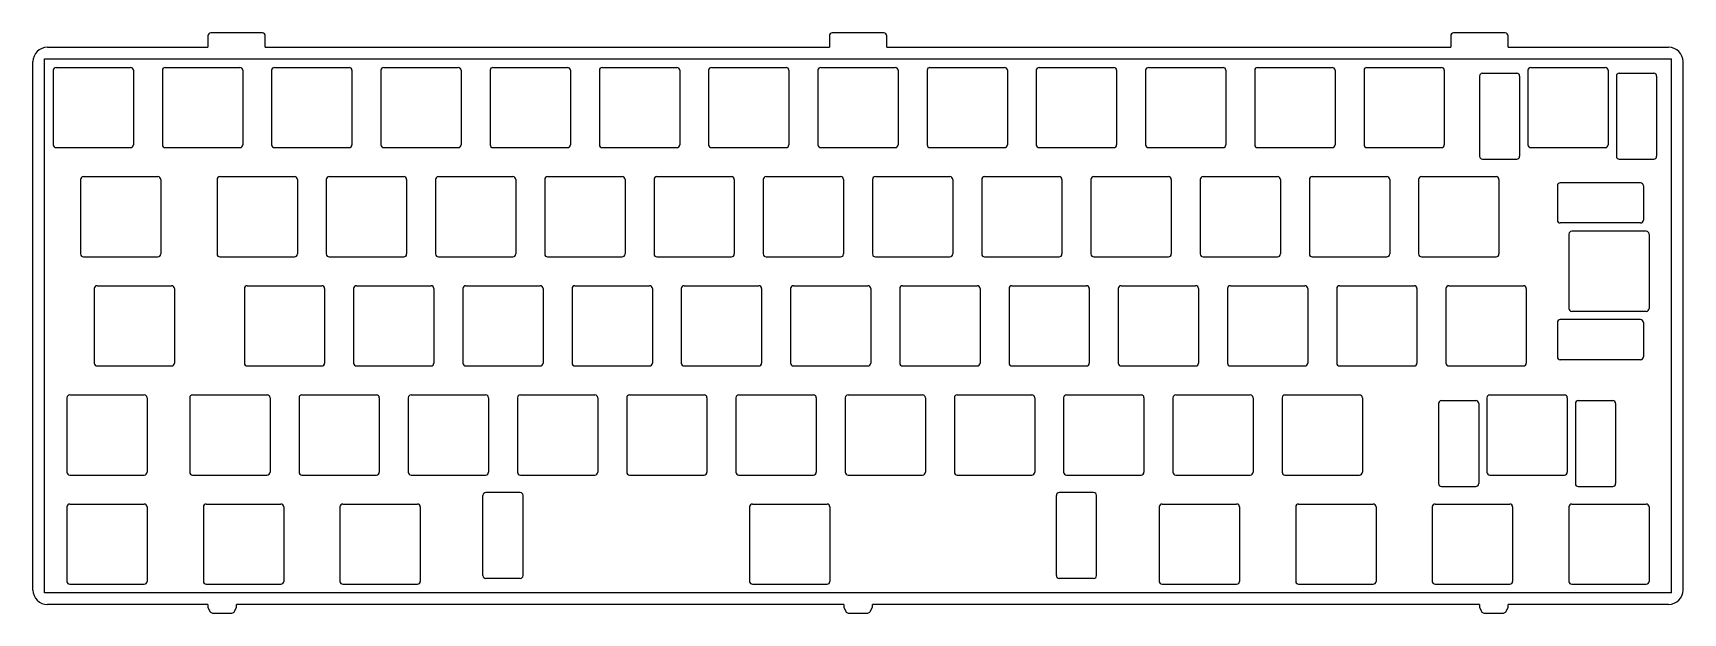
# Model space of a CAD drawing. Header units: millimetres. Extents: x -1 to 287, y -98 to 4.
import ezdxf

# ---------------------------------------------------------------- set-up
doc = ezdxf.new("R2010")
doc.units = ezdxf.units.MM
doc.layers.get('0').update_dxf_attribs({"linetype": 'CONTINUOUS', "lineweight": 25, "true_color": 0xffffff})
doc.layers.add('pcb', color=6, linetype='CONTINUOUS', lineweight=25, true_color=0xff00ff)

msp = doc.modelspace()

# ---------------------------------------------------------------- linework, layer by layer
for p, q in [((29.5, 3), (29.5, 1)), ((39, 3.5), (30, 3.5)), ((39.5, 1), (39.5, 3)), ((137.88, 3), (137.88, 1)), ((147.38, 3.5), (138.38, 3.5)), ((147.88, 1), (147.88, 3)), ((246.25, 3), (246.25, 1)), ((255.75, 3.5), (246.75, 3.5)), ((256.25, 1), (256.25, 3)), ((1.5, 1), (29.5, 1)), ((-1, -93.75), (-1, -1.5)), ((3.02, -2.52), (16.02, -2.52)), ((22.07, -2.52), (35.08, -2.52)), ((41.12, -2.52), (54.12, -2.52)), ((60.17, -2.52), (73.17, -2.52)), ((79.22, -2.52), (92.22, -2.52)), ((98.28, -2.52), (111.28, -2.52)), ((117.33, -2.52), (130.32, -2.52)), ((136.38, -2.52), (149.38, -2.52)), ((155.43, -2.52), (168.43, -2.52)), ((174.47, -2.52), (187.47, -2.52)), ((193.53, -2.52), (206.53, -2.52)), ((212.57, -2.52), (225.57, -2.52)), ((231.62, -2.52), (244.62, -2.52)), ((260.2, -2.52), (273.2, -2.52)), ((286.75, -93.75), (286.75, -1.5)), ((2.52, -3.02), (2.52, -16.02)), ((16.52, -3.02), (16.52, -16.02)), ((21.57, -3.02), (21.57, -16.02)), ((35.58, -3.02), (35.58, -16.02)), ((40.62, -3.02), (40.62, -16.02)), ((54.62, -3.02), (54.62, -16.02)), ((59.67, -3.02), (59.67, -16.02)), ((73.67, -3.02), (73.67, -16.02)), ((78.72, -3.02), (78.72, -16.02)), ((92.72, -3.02), (92.72, -16.02)), ((97.78, -3.02), (97.78, -16.02)), ((111.78, -3.02), (111.78, -16.02)), ((116.83, -3.02), (116.83, -16.02)), ((130.82, -3.02), (130.82, -16.02)), ((135.88, -3.02), (135.88, -16.02)), ((149.88, -3.02), (149.88, -16.02)), ((154.93, -3.02), (154.93, -16.02)), ((168.93, -3.02), (168.93, -16.02)), ((173.97, -3.02), (173.97, -16.02)), ((187.97, -3.02), (187.97, -16.02)), ((193.03, -3.02), (193.03, -16.02)), ((207.03, -3.02), (207.03, -16.02)), ((212.07, -3.02), (212.07, -16.02)), ((226.07, -3.02), (226.07, -16.02)), ((231.12, -3.02), (231.12, -16.02)), ((245.12, -3.02), (245.12, -16.02)), ((251.26, -4.03), (251.26, -18.02)), ((251.76, -3.52), (257.76, -3.52)), ((258.26, -4.03), (258.26, -18.02)), ((259.7, -3.02), (259.7, -16.02)), ((273.7, -3.02), (273.7, -16.02)), ((275.14, -4.03), (275.14, -18.02)), ((275.64, -3.52), (281.64, -3.52)), ((282.14, -4.03), (282.14, -18.02)), ((3.02, -16.52), (16.02, -16.52)), ((22.07, -16.52), (35.08, -16.52)), ((41.12, -16.52), (54.12, -16.52)), ((60.17, -16.52), (73.17, -16.52)), ((79.22, -16.52), (92.22, -16.52)), ((98.28, -16.52), (111.28, -16.52)), ((117.33, -16.52), (130.32, -16.52)), ((136.38, -16.52), (149.38, -16.52)), ((155.43, -16.52), (168.43, -16.52)), ((174.47, -16.52), (187.47, -16.52)), ((193.53, -16.52), (206.53, -16.52)), ((212.57, -16.52), (225.57, -16.52)), ((231.62, -16.52), (244.62, -16.52)), ((260.2, -16.52), (273.2, -16.52)), ((251.76, -18.52), (257.76, -18.52)), ((275.64, -18.52), (281.64, -18.52)), ((7.29, -22.07), (7.29, -35.08)), ((7.79, -21.57), (20.79, -21.57)), ((21.29, -22.07), (21.29, -35.08)), ((31.1, -22.07), (31.1, -35.08)), ((31.6, -21.57), (44.6, -21.57)), ((45.1, -22.07), (45.1, -35.08)), ((50.15, -22.07), (50.15, -35.08)), ((50.65, -21.57), (63.65, -21.57)), ((64.15, -22.07), (64.15, -35.08)), ((69.2, -22.07), (69.2, -35.08)), ((69.7, -21.57), (82.7, -21.57)), ((83.2, -22.07), (83.2, -35.08)), ((88.25, -22.07), (88.25, -35.08)), ((88.75, -21.57), (101.75, -21.57)), ((102.25, -22.07), (102.25, -35.08)), ((107.3, -22.07), (107.3, -35.08)), ((107.8, -21.57), (120.8, -21.57)), ((121.3, -22.07), (121.3, -35.08)), ((126.35, -22.07), (126.35, -35.08)), ((126.85, -21.57), (139.85, -21.57)), ((140.35, -22.07), (140.35, -35.08)), ((145.4, -22.07), (145.4, -35.08)), ((145.9, -21.57), (158.9, -21.57)), ((159.4, -22.07), (159.4, -35.08)), ((164.45, -22.07), (164.45, -35.08)), ((164.95, -21.57), (177.95, -21.57)), ((178.45, -22.07), (178.45, -35.08)), ((183.5, -22.07), (183.5, -35.08)), ((184, -21.57), (197, -21.57)), ((197.5, -22.07), (197.5, -35.08)), ((202.55, -22.07), (202.55, -35.08)), ((203.05, -21.57), (216.05, -21.57)), ((216.55, -22.07), (216.55, -35.08)), ((221.6, -22.07), (221.6, -35.08)), ((222.1, -21.57), (235.1, -21.57)), ((235.6, -22.07), (235.6, -35.08)), ((240.65, -22.07), (240.65, -35.08)), ((241.15, -21.57), (254.15, -21.57)), ((254.65, -22.07), (254.65, -35.08)), ((279.34, -22.66), (265.34, -22.66)), ((264.84, -23.16), (264.84, -29.16)), ((279.84, -23.16), (279.84, -29.16)), ((279.34, -29.66), (265.34, -29.66)), ((266.84, -31.6), (266.84, -44.6)), ((280.34, -31.1), (267.34, -31.1)), ((280.84, -31.6), (280.84, -44.6)), ((7.79, -35.58), (20.79, -35.58)), ((31.6, -35.58), (44.6, -35.58)), ((50.65, -35.58), (63.65, -35.58)), ((69.7, -35.58), (82.7, -35.58)), ((88.75, -35.58), (101.75, -35.58)), ((107.8, -35.58), (120.8, -35.58)), ((126.85, -35.58), (139.85, -35.58)), ((145.9, -35.58), (158.9, -35.58)), ((164.95, -35.58), (177.95, -35.58)), ((184, -35.58), (197, -35.58)), ((203.05, -35.58), (216.05, -35.58)), ((222.1, -35.58), (235.1, -35.58)), ((241.15, -35.58), (254.15, -35.58)), ((9.67, -41.12), (9.67, -54.12)), ((10.17, -40.62), (23.17, -40.62)), ((23.67, -41.12), (23.67, -54.12)), ((35.86, -41.12), (35.86, -54.12)), ((36.36, -40.62), (49.36, -40.62)), ((49.86, -41.12), (49.86, -54.12)), ((54.91, -41.12), (54.91, -54.12)), ((55.41, -40.62), (68.41, -40.62)), ((68.91, -41.12), (68.91, -54.12)), ((73.96, -41.12), (73.96, -54.12)), ((74.46, -40.62), (87.46, -40.62)), ((87.96, -41.12), (87.96, -54.12)), ((93.01, -41.12), (93.01, -54.12)), ((93.51, -40.62), (106.51, -40.62)), ((107.01, -41.12), (107.01, -54.12)), ((112.06, -41.12), (112.06, -54.12)), ((112.56, -40.62), (125.56, -40.62)), ((126.06, -41.12), (126.06, -54.12)), ((131.11, -41.12), (131.11, -54.12)), ((131.61, -40.62), (144.61, -40.62)), ((145.11, -41.12), (145.11, -54.12)), ((150.16, -41.12), (150.16, -54.12)), ((150.66, -40.62), (163.66, -40.62)), ((164.16, -41.12), (164.16, -54.12)), ((169.21, -41.12), (169.21, -54.12)), ((169.71, -40.62), (182.71, -40.62)), ((183.21, -41.12), (183.21, -54.12)), ((188.26, -41.12), (188.26, -54.12)), ((188.76, -40.62), (201.76, -40.62)), ((202.26, -41.12), (202.26, -54.12)), ((207.31, -41.12), (207.31, -54.12)), ((207.81, -40.62), (220.81, -40.62)), ((221.31, -41.12), (221.31, -54.12)), ((226.36, -41.12), (226.36, -54.12)), ((226.86, -40.62), (239.86, -40.62)), ((240.36, -41.12), (240.36, -54.12)), ((245.41, -41.12), (245.41, -54.12)), ((245.91, -40.62), (258.91, -40.62)), ((259.41, -41.12), (259.41, -54.12)), ((280.34, -45.1), (267.34, -45.1)), ((264.84, -47.04), (264.84, -53.04)), ((279.34, -46.54), (265.34, -46.54)), ((279.84, -47.04), (279.84, -53.04)), ((10.17, -54.62), (23.17, -54.62)), ((36.36, -54.62), (49.36, -54.62)), ((55.41, -54.62), (68.41, -54.62)), ((74.46, -54.62), (87.46, -54.62)), ((93.51, -54.62), (106.51, -54.62)), ((112.56, -54.62), (125.56, -54.62)), ((131.61, -54.62), (144.61, -54.62)), ((150.66, -54.62), (163.66, -54.62)), ((169.71, -54.62), (182.71, -54.62)), ((188.76, -54.62), (201.76, -54.62)), ((207.81, -54.62), (220.81, -54.62)), ((226.86, -54.62), (239.86, -54.62)), ((245.91, -54.62), (258.91, -54.62)), ((279.34, -53.54), (265.34, -53.54)), ((4.91, -60.17), (4.91, -73.17)), ((5.41, -59.67), (18.41, -59.67)), ((18.91, -60.17), (18.91, -73.17)), ((26.34, -60.17), (26.34, -73.17)), ((26.84, -59.67), (39.84, -59.67)), ((40.34, -60.17), (40.34, -73.17)), ((45.39, -60.17), (45.39, -73.17)), ((45.89, -59.67), (58.89, -59.67)), ((59.39, -60.17), (59.39, -73.17)), ((64.44, -60.17), (64.44, -73.17)), ((64.94, -59.67), (77.94, -59.67)), ((78.44, -60.17), (78.44, -73.17)), ((83.49, -60.17), (83.49, -73.17)), ((83.99, -59.67), (96.99, -59.67)), ((97.49, -60.17), (97.49, -73.17)), ((102.54, -60.17), (102.54, -73.17)), ((103.04, -59.67), (116.04, -59.67)), ((116.54, -60.17), (116.54, -73.17)), ((121.59, -60.17), (121.59, -73.17)), ((122.09, -59.67), (135.09, -59.67)), ((135.59, -60.17), (135.59, -73.17)), ((140.64, -60.17), (140.64, -73.17)), ((141.14, -59.67), (154.14, -59.67)), ((154.64, -60.17), (154.64, -73.17)), ((159.69, -60.17), (159.69, -73.17)), ((160.19, -59.67), (173.19, -59.67)), ((173.69, -60.17), (173.69, -73.17)), ((178.74, -60.17), (178.74, -73.17)), ((179.24, -59.67), (192.24, -59.67)), ((192.74, -60.17), (192.74, -73.17)), ((197.79, -60.17), (197.79, -73.17)), ((198.29, -59.67), (211.29, -59.67)), ((211.79, -60.17), (211.79, -73.17)), ((216.84, -60.17), (216.84, -73.17)), ((217.34, -59.67), (230.34, -59.67)), ((230.84, -60.17), (230.84, -73.17)), ((252.56, -60.17), (252.56, -73.17)), ((253.06, -59.67), (266.06, -59.67)), ((266.56, -60.17), (266.56, -73.17)), ((244.12, -61.17), (244.12, -75.17)), ((244.62, -60.67), (250.62, -60.67)), ((251.12, -61.17), (251.12, -75.17)), ((267.99, -61.17), (267.99, -75.17)), ((268.49, -60.67), (274.49, -60.67)), ((274.99, -61.17), (274.99, -75.17)), ((5.41, -73.67), (18.41, -73.67)), ((26.84, -73.67), (39.84, -73.67)), ((45.89, -73.67), (58.89, -73.67)), ((64.94, -73.67), (77.94, -73.67)), ((83.99, -73.67), (96.99, -73.67)), ((103.04, -73.67), (116.04, -73.67)), ((122.09, -73.67), (135.09, -73.67)), ((141.14, -73.67), (154.14, -73.67)), ((160.19, -73.67), (173.19, -73.67)), ((179.24, -73.67), (192.24, -73.67)), ((198.29, -73.67), (211.29, -73.67)), ((217.34, -73.67), (230.34, -73.67)), ((253.06, -73.67), (266.06, -73.67)), ((77.47, -91.22), (77.47, -77.22)), ((83.97, -76.72), (77.97, -76.72)), ((84.47, -91.22), (84.47, -77.22)), ((177.47, -91.22), (177.47, -77.22)), ((183.97, -76.72), (177.97, -76.72)), ((184.47, -91.22), (184.47, -77.22)), ((244.62, -75.67), (250.62, -75.67)), ((268.49, -75.67), (274.49, -75.67)), ((4.91, -79.22), (4.91, -92.22)), ((5.41, -78.72), (18.41, -78.72)), ((18.91, -79.22), (18.91, -92.22)), ((28.72, -79.22), (28.72, -92.22)), ((29.22, -78.72), (42.22, -78.72)), ((42.72, -79.22), (42.72, -92.22)), ((52.53, -79.22), (52.53, -92.22)), ((53.03, -78.72), (66.03, -78.72)), ((66.53, -79.22), (66.53, -92.22)), ((123.97, -79.22), (123.97, -92.22)), ((124.47, -78.72), (137.47, -78.72)), ((137.97, -79.22), (137.97, -92.22)), ((195.41, -79.22), (195.41, -92.22)), ((195.91, -78.72), (208.91, -78.72)), ((209.41, -79.22), (209.41, -92.22)), ((219.22, -79.22), (219.22, -92.22)), ((219.72, -78.72), (232.72, -78.72)), ((233.22, -79.22), (233.22, -92.22)), ((243.03, -79.22), (243.03, -92.22)), ((243.53, -78.72), (256.53, -78.72)), ((257.03, -79.22), (257.03, -92.22)), ((266.84, -79.22), (266.84, -92.22)), ((267.34, -78.72), (280.34, -78.72)), ((280.84, -79.22), (280.84, -92.22)), ((83.97, -91.72), (77.97, -91.72)), ((183.97, -91.72), (177.97, -91.72)), ((5.41, -92.72), (18.41, -92.72)), ((29.22, -92.72), (42.22, -92.72)), ((53.03, -92.72), (66.03, -92.72)), ((124.47, -92.72), (137.47, -92.72)), ((195.91, -92.72), (208.91, -92.72)), ((219.72, -92.72), (232.72, -92.72)), ((243.53, -92.72), (256.53, -92.72)), ((267.34, -92.72), (280.34, -92.72)), ((29.5, -96.25), (1.5, -96.25)), ((29.5, -96.25), (29.5, -96.75)), ((29.5, -96.75), (29.86, -97.48)), ((30.31, -97.75), (33.69, -97.75)), ((34.14, -97.48), (34.5, -96.75)), ((34.5, -96.75), (34.5, -96.25)), ((140.38, -96.25), (140.38, -96.75)), ((140.38, -96.75), (140.74, -97.47)), ((141.18, -97.75), (144.57, -97.75)), ((145.01, -97.47), (145.38, -96.75)), ((145.38, -96.75), (145.38, -96.25)), ((251.25, -96.25), (251.25, -96.75)), ((251.25, -96.75), (251.61, -97.47)), ((252.06, -97.75), (255.44, -97.75)), ((255.89, -97.47), (256.25, -96.75)), ((256.25, -96.75), (256.25, -96.25))]:
    msp.add_line(p, q)
at = {"color": 0}
for p, q in [((39.5, 1), (137.88, 1)), ((147.88, 1), (246.25, 1)), ((256.25, 1), (284.25, 1)), ((29.5, -96.25), (29.5, -96.25)), ((34.5, -96.25), (34.5, -96.25)), ((140.38, -96.25), (34.5, -96.25)), ((140.38, -96.25), (140.38, -96.25)), ((145.38, -96.25), (145.38, -96.25)), ((251.25, -96.25), (145.38, -96.25)), ((284.25, -96.25), (256.25, -96.25))]:
    msp.add_line(p, q, dxfattribs=at)
for centre, radius, start, end in [((30, 3), 0.5, 90, 180), ((39, 3), 0.5, 0, 90), ((138.38, 3), 0.5, 90, 180), ((147.38, 3), 0.5, 0, 90), ((246.75, 3), 0.5, 90, 180), ((255.75, 3), 0.5, 0, 90), ((1.5, -1.5), 2.5, 90, 180), ((284.25, -1.5), 2.5, 360, 90), ((3.02, -3.02), 0.5, 90, 180), ((16.02, -3.02), 0.5, 0, 90), ((22.07, -3.02), 0.5, 90, 180), ((35.08, -3.02), 0.5, 0, 90), ((41.12, -3.02), 0.5, 90, 180), ((54.12, -3.02), 0.5, 0, 90), ((60.17, -3.02), 0.5, 90, 180), ((73.17, -3.02), 0.5, 0, 90), ((79.22, -3.02), 0.5, 90, 180), ((92.22, -3.02), 0.5, 0, 90), ((98.28, -3.02), 0.5, 90, 180), ((111.28, -3.02), 0.5, 0, 90), ((117.33, -3.02), 0.5, 90, 180), ((130.32, -3.02), 0.5, 0, 90), ((136.38, -3.02), 0.5, 90, 180), ((149.38, -3.02), 0.5, 0, 90), ((155.43, -3.02), 0.5, 90, 180), ((168.43, -3.02), 0.5, 0, 90), ((174.47, -3.02), 0.5, 90, 180), ((187.47, -3.02), 0.5, 0, 90), ((193.53, -3.02), 0.5, 90, 180), ((206.53, -3.02), 0.5, 0, 90), ((212.57, -3.02), 0.5, 90, 180), ((225.57, -3.02), 0.5, 0, 90), ((231.62, -3.02), 0.5, 90, 180), ((244.62, -3.02), 0.5, 0, 90), ((260.2, -3.02), 0.5, 90, 180), ((273.2, -3.02), 0.5, 0, 90), ((251.76, -4.03), 0.5, 90, 180), ((257.76, -4.03), 0.5, 0, 90), ((275.64, -4.03), 0.5, 90, 180), ((281.64, -4.03), 0.5, 0, 90), ((3.02, -16.02), 0.5, 180, 270), ((16.02, -16.02), 0.5, 270, 0), ((22.07, -16.02), 0.5, 180, 270), ((35.08, -16.02), 0.5, 270, 0), ((41.12, -16.02), 0.5, 180, 270), ((54.12, -16.02), 0.5, 270, 0), ((60.17, -16.02), 0.5, 180, 270), ((73.17, -16.02), 0.5, 270, 0), ((79.22, -16.02), 0.5, 180, 270), ((92.22, -16.02), 0.5, 270, 0), ((98.28, -16.02), 0.5, 180, 270), ((111.28, -16.02), 0.5, 270, 0), ((117.33, -16.02), 0.5, 180, 270), ((130.32, -16.02), 0.5, 270, 0), ((136.38, -16.02), 0.5, 180, 270), ((149.38, -16.02), 0.5, 270, 0), ((155.43, -16.02), 0.5, 180, 270), ((168.43, -16.02), 0.5, 270, 0), ((174.47, -16.02), 0.5, 180, 270), ((187.47, -16.02), 0.5, 270, 0), ((193.53, -16.02), 0.5, 180, 270), ((206.53, -16.02), 0.5, 270, 0), ((212.57, -16.02), 0.5, 180, 270), ((225.57, -16.02), 0.5, 270, 0), ((231.62, -16.02), 0.5, 180, 270), ((244.62, -16.02), 0.5, 270, 0), ((260.2, -16.02), 0.5, 180, 270), ((273.2, -16.02), 0.5, 270, 0), ((251.76, -18.02), 0.5, 180, 270), ((257.76, -18.02), 0.5, 270, 0), ((275.64, -18.02), 0.5, 180, 270), ((281.64, -18.02), 0.5, 270, 0), ((7.79, -22.07), 0.5, 90, 180), ((20.79, -22.07), 0.5, 0, 90), ((31.6, -22.07), 0.5, 90, 180), ((44.6, -22.07), 0.5, 0, 90), ((50.65, -22.07), 0.5, 90, 180), ((63.65, -22.07), 0.5, 0, 90), ((69.7, -22.07), 0.5, 90, 180), ((82.7, -22.07), 0.5, 0, 90), ((88.75, -22.07), 0.5, 90, 180), ((101.75, -22.07), 0.5, 0, 90), ((107.8, -22.07), 0.5, 90, 180), ((120.8, -22.07), 0.5, 0, 90), ((126.85, -22.07), 0.5, 90, 180), ((139.85, -22.07), 0.5, 0, 90), ((145.9, -22.07), 0.5, 90, 180), ((158.9, -22.07), 0.5, 0, 90), ((164.95, -22.07), 0.5, 90, 180), ((177.95, -22.07), 0.5, 0, 90), ((184, -22.07), 0.5, 90, 180), ((197, -22.07), 0.5, 0, 90), ((203.05, -22.07), 0.5, 90, 180), ((216.05, -22.07), 0.5, 0, 90), ((222.1, -22.07), 0.5, 90, 180), ((235.1, -22.07), 0.5, 0, 90), ((241.15, -22.07), 0.5, 90, 180), ((254.15, -22.07), 0.5, 0, 90), ((265.34, -23.16), 0.5, 90, 180), ((279.34, -23.16), 0.5, 0, 90), ((265.34, -29.16), 0.5, 180, 270), ((267.34, -31.6), 0.5, 90, 180), ((279.34, -29.16), 0.5, 270, 0), ((280.34, -31.6), 0.5, 0, 90), ((7.79, -35.08), 0.5, 180, 270), ((20.79, -35.08), 0.5, 270, 0), ((31.6, -35.08), 0.5, 180, 270), ((44.6, -35.08), 0.5, 270, 0), ((50.65, -35.08), 0.5, 180, 270), ((63.65, -35.08), 0.5, 270, 0), ((69.7, -35.08), 0.5, 180, 270), ((82.7, -35.08), 0.5, 270, 0), ((88.75, -35.08), 0.5, 180, 270), ((101.75, -35.08), 0.5, 270, 0), ((107.8, -35.08), 0.5, 180, 270), ((120.8, -35.08), 0.5, 270, 0), ((126.85, -35.08), 0.5, 180, 270), ((139.85, -35.08), 0.5, 270, 0), ((145.9, -35.08), 0.5, 180, 270), ((158.9, -35.08), 0.5, 270, 0), ((164.95, -35.08), 0.5, 180, 270), ((177.95, -35.08), 0.5, 270, 0), ((184, -35.08), 0.5, 180, 270), ((197, -35.08), 0.5, 270, 0), ((203.05, -35.08), 0.5, 180, 270), ((216.05, -35.08), 0.5, 270, 0), ((222.1, -35.08), 0.5, 180, 270), ((235.1, -35.08), 0.5, 270, 0), ((241.15, -35.08), 0.5, 180, 270), ((254.15, -35.08), 0.5, 270, 0), ((10.17, -41.12), 0.5, 90, 180), ((23.17, -41.12), 0.5, 0, 90), ((36.36, -41.12), 0.5, 90, 180), ((49.36, -41.12), 0.5, 0, 90), ((55.41, -41.12), 0.5, 90, 180), ((68.41, -41.12), 0.5, 0, 90), ((74.46, -41.12), 0.5, 90, 180), ((87.46, -41.12), 0.5, 0, 90), ((93.51, -41.12), 0.5, 90, 180), ((106.51, -41.12), 0.5, 0, 90), ((112.56, -41.12), 0.5, 90, 180), ((125.56, -41.12), 0.5, 0, 90), ((131.61, -41.12), 0.5, 90, 180), ((144.61, -41.12), 0.5, 0, 90), ((150.66, -41.12), 0.5, 90, 180), ((163.66, -41.12), 0.5, 0, 90), ((169.71, -41.12), 0.5, 90, 180), ((182.71, -41.12), 0.5, 0, 90), ((188.76, -41.12), 0.5, 90, 180), ((201.76, -41.12), 0.5, 0, 90), ((207.81, -41.12), 0.5, 90, 180), ((220.81, -41.12), 0.5, 0, 90), ((226.86, -41.12), 0.5, 90, 180), ((239.86, -41.12), 0.5, 0, 90), ((245.91, -41.12), 0.5, 90, 180), ((258.91, -41.12), 0.5, 0, 90), ((267.34, -44.6), 0.5, 180, 270), ((280.34, -44.6), 0.5, 270, 0), ((265.34, -47.04), 0.5, 90, 180), ((279.34, -47.04), 0.5, 0, 90), ((10.17, -54.12), 0.5, 180, 270), ((23.17, -54.12), 0.5, 270, 0), ((36.36, -54.12), 0.5, 180, 270), ((49.36, -54.12), 0.5, 270, 0), ((55.41, -54.12), 0.5, 180, 270), ((68.41, -54.12), 0.5, 270, 0), ((74.46, -54.12), 0.5, 180, 270), ((87.46, -54.12), 0.5, 270, 0), ((93.51, -54.12), 0.5, 180, 270), ((106.51, -54.12), 0.5, 270, 0), ((112.56, -54.12), 0.5, 180, 270), ((125.56, -54.12), 0.5, 270, 0), ((131.61, -54.12), 0.5, 180, 270), ((144.61, -54.12), 0.5, 270, 0), ((150.66, -54.12), 0.5, 180, 270), ((163.66, -54.12), 0.5, 270, 0), ((169.71, -54.12), 0.5, 180, 270), ((182.71, -54.12), 0.5, 270, 0), ((188.76, -54.12), 0.5, 180, 270), ((201.76, -54.12), 0.5, 270, 0), ((207.81, -54.12), 0.5, 180, 270), ((220.81, -54.12), 0.5, 270, 0), ((226.86, -54.12), 0.5, 180, 270), ((239.86, -54.12), 0.5, 270, 0), ((245.91, -54.12), 0.5, 180, 270), ((258.91, -54.12), 0.5, 270, 0), ((265.34, -53.04), 0.5, 180, 270), ((279.34, -53.04), 0.5, 270, 0), ((5.41, -60.17), 0.5, 90, 180), ((18.41, -60.17), 0.5, 0, 90), ((26.84, -60.17), 0.5, 90, 180), ((39.84, -60.17), 0.5, 0, 90), ((45.89, -60.17), 0.5, 90, 180), ((58.89, -60.17), 0.5, 0, 90), ((64.94, -60.17), 0.5, 90, 180), ((77.94, -60.17), 0.5, 0, 90), ((83.99, -60.17), 0.5, 90, 180), ((96.99, -60.17), 0.5, 0, 90), ((103.04, -60.17), 0.5, 90, 180), ((116.04, -60.17), 0.5, 0, 90), ((122.09, -60.17), 0.5, 90, 180), ((135.09, -60.17), 0.5, 0, 90), ((141.14, -60.17), 0.5, 90, 180), ((154.14, -60.17), 0.5, 0, 90), ((160.19, -60.17), 0.5, 90, 180), ((173.19, -60.17), 0.5, 0, 90), ((179.24, -60.17), 0.5, 90, 180), ((192.24, -60.17), 0.5, 0, 90), ((198.29, -60.17), 0.5, 90, 180), ((211.29, -60.17), 0.5, 0, 90), ((217.34, -60.17), 0.5, 90, 180), ((230.34, -60.17), 0.5, 0, 90), ((253.06, -60.17), 0.5, 90, 180), ((266.06, -60.17), 0.5, 0, 90), ((244.62, -61.17), 0.5, 90, 180), ((250.62, -61.17), 0.5, 0, 90), ((268.49, -61.17), 0.5, 90, 180), ((274.49, -61.17), 0.5, 0, 90), ((5.41, -73.17), 0.5, 180, 270), ((18.41, -73.17), 0.5, 270, 0), ((26.84, -73.17), 0.5, 180, 270), ((39.84, -73.17), 0.5, 270, 0), ((45.89, -73.17), 0.5, 180, 270), ((58.89, -73.17), 0.5, 270, 0), ((64.94, -73.17), 0.5, 180, 270), ((77.94, -73.17), 0.5, 270, 0), ((83.99, -73.17), 0.5, 180, 270), ((96.99, -73.17), 0.5, 270, 0), ((103.04, -73.17), 0.5, 180, 270), ((116.04, -73.17), 0.5, 270, 0), ((122.09, -73.17), 0.5, 180, 270), ((135.09, -73.17), 0.5, 270, 0), ((141.14, -73.17), 0.5, 180, 270), ((154.14, -73.17), 0.5, 270, 0), ((160.19, -73.17), 0.5, 180, 270), ((173.19, -73.17), 0.5, 270, 0), ((179.24, -73.17), 0.5, 180, 270), ((192.24, -73.17), 0.5, 270, 0), ((198.29, -73.17), 0.5, 180, 270), ((211.29, -73.17), 0.5, 270, 0), ((217.34, -73.17), 0.5, 180, 270), ((230.34, -73.17), 0.5, 270, 0), ((253.06, -73.17), 0.5, 180, 270), ((266.06, -73.17), 0.5, 270, 0), ((77.97, -77.22), 0.5, 90, 180), ((83.97, -77.22), 0.5, 0, 90), ((177.97, -77.22), 0.5, 90, 180), ((183.97, -77.22), 0.5, 0, 90), ((244.62, -75.17), 0.5, 180, 270), ((250.62, -75.17), 0.5, 270, 0), ((268.49, -75.17), 0.5, 180, 270), ((274.49, -75.17), 0.5, 270, 0), ((5.41, -79.22), 0.5, 90, 180), ((18.41, -79.22), 0.5, 0, 90), ((29.22, -79.22), 0.5, 90, 180), ((42.22, -79.22), 0.5, 0, 90), ((53.03, -79.22), 0.5, 90, 180), ((66.03, -79.22), 0.5, 0, 90), ((124.47, -79.22), 0.5, 90, 180), ((137.47, -79.22), 0.5, 0, 90), ((195.91, -79.22), 0.5, 90, 180), ((208.91, -79.22), 0.5, 0, 90), ((219.72, -79.22), 0.5, 90, 180), ((232.72, -79.22), 0.5, 0, 90), ((243.53, -79.22), 0.5, 90, 180), ((256.53, -79.22), 0.5, 0, 90), ((267.34, -79.22), 0.5, 90, 180), ((280.34, -79.22), 0.5, 0, 90), ((77.97, -91.22), 0.5, 180, 270), ((83.97, -91.22), 0.5, 270, 0), ((177.97, -91.22), 0.5, 180, 270), ((183.97, -91.22), 0.5, 270, 0), ((1.5, -93.75), 2.5, 180, 270.0003), ((5.41, -92.22), 0.5, 180, 270), ((18.41, -92.22), 0.5, 270, 0), ((29.22, -92.22), 0.5, 180, 270), ((42.22, -92.22), 0.5, 270, 0), ((53.03, -92.22), 0.5, 180, 270), ((66.03, -92.22), 0.5, 270, 0), ((124.47, -92.22), 0.5, 180, 270), ((137.47, -92.22), 0.5, 270, 0), ((195.91, -92.22), 0.5, 180, 270), ((208.91, -92.22), 0.5, 270, 0), ((219.72, -92.22), 0.5, 180, 270), ((232.72, -92.22), 0.5, 270, 0), ((243.53, -92.22), 0.5, 180, 270), ((256.53, -92.22), 0.5, 270, 0), ((267.34, -92.22), 0.5, 180, 270), ((280.34, -92.22), 0.5, 270, 0), ((284.25, -93.75), 2.5, 270.0003, 0), ((30.31, -97.25), 0.5, 206.5651, 270), ((33.69, -97.25), 0.5, 270, 333.4349), ((141.18, -97.25), 0.5, 206.5651, 270), ((144.57, -97.25), 0.5, 270, 333.4349), ((252.06, -97.25), 0.5, 206.5651, 270), ((255.44, -97.25), 0.5, 270, 333.4349)]:
    msp.add_arc(centre, radius, start, end)
at = {"layer": 'pcb'}
for p, q in [((1, -1), (284.75, -1)), ((1, -94.25), (1, -1)), ((284.75, -94.25), (284.75, -1)), ((284.75, -94.25), (1, -94.25))]:
    msp.add_line(p, q, dxfattribs=at)

doc.saveas('drawing.dxf')
